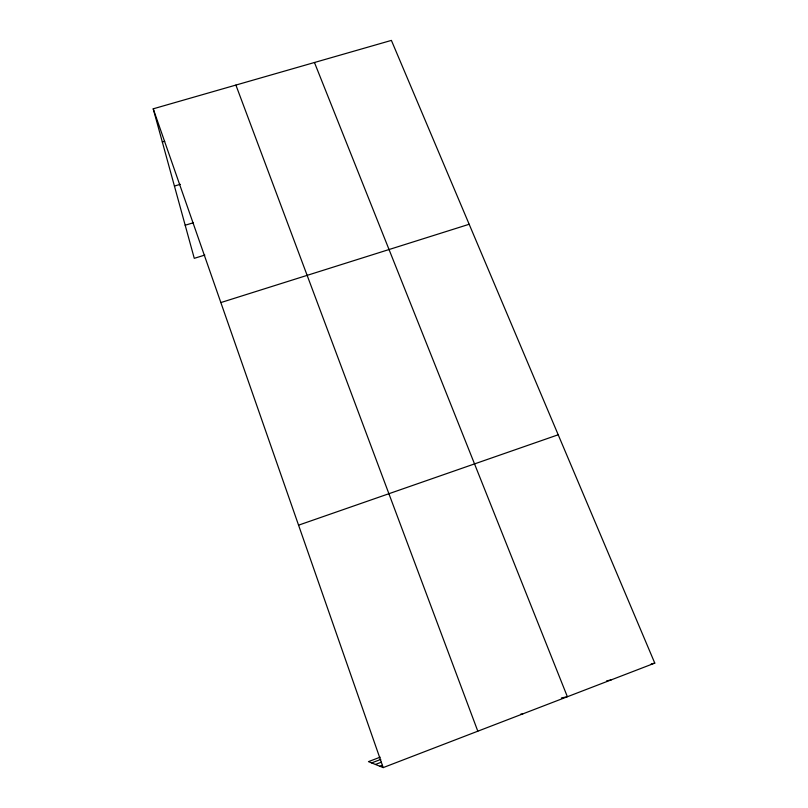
<?xml version="1.0" encoding="UTF-8"?>
<svg xmlns="http://www.w3.org/2000/svg" width="808" height="808" viewBox="0 0 808 808"><rect width="100%" height="100%" fill="white"/><g stroke="black" fill="none" stroke-linecap="round" stroke-linejoin="round"><path stroke-width="1.21" d="M371.64 762.924L380.79 759.409M375.437 764.459L381.295 762.207M379.831 766.236L382.184 765.327M380.174 757.167L368.478 761.641L383.194 767.6L654.783 663.115L391.395 40.4L153.217 108.817L194.273 258.328L204.828 255.076M298.566 525.17L558.207 434.775M220.857 302.566L469.165 224.271M185.184 225.23L193.354 222.756M174.427 186.072L180.305 184.315M162.327 141.976L164.711 141.279M651.167 664.025L654.783 663.115M606.545 680.932L611.343 679.821M561.429 697.94L566.186 696.981M520.534 714.242L522.867 713.868M314.453 62.499L567.378 696.738M235.896 85.072L477.811 731.2M153.217 108.817L383.194 767.6"/></g></svg>
